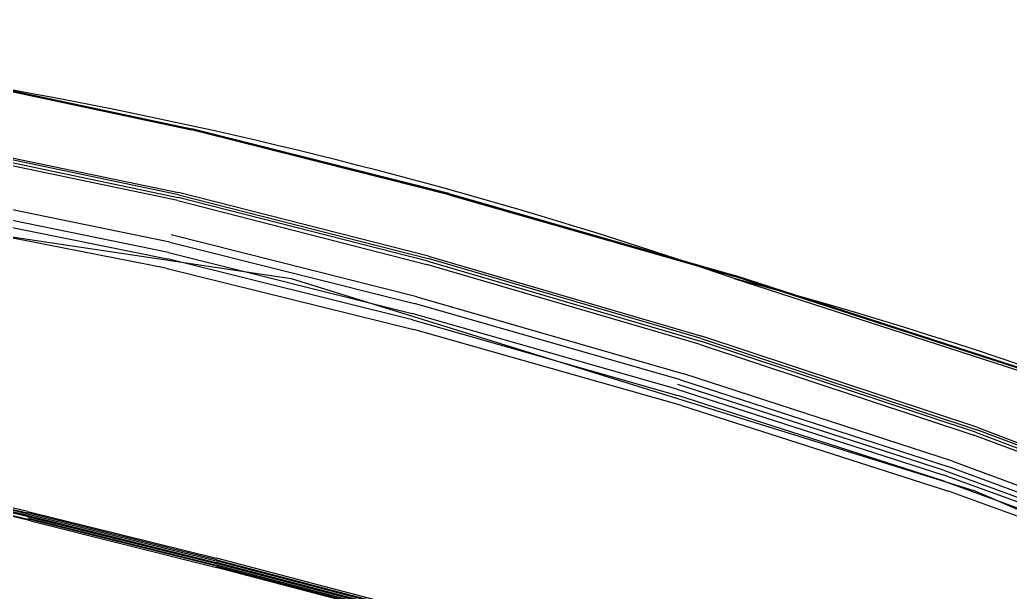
# Model space of a CAD drawing. Extents: x 526875 to 527530, y 3493038 to 3493574.
# Drawn here: x 527111.441 to 527113.572, y 3493325.345 to 3493326.577 of the extents above; entities that cross this region are included whole.
import ezdxf

# ---------------------------------------------------------------- set-up
doc = ezdxf.new("R2010")
doc.units = 0
doc.header["$LTSCALE"] = 2
doc.layers.get('0').update_dxf_attribs({"linetype": 'CONTINUOUS'})
doc.layers.add('L-WATER水景', color=5, linetype='CONTINUOUS')
doc.layers.add('W-_BOLLARD系船栓', color=4, linetype='CONTINUOUS')

# ---------------------------------------------------------------- blocks, each defined once
blk = doc.blocks.new('$matou$00000056')
at = {"color": 0, "linetype": 'Continuous'}
for p, q in [((-3785.7, -1006.3, 0), (-4141.7, -894, 0)), ((-4140.3, -892.1, 0), (-3785.8, -1004, 0)), ((-4144.7, -902.6, 0), (-3785.5, -1015.8, 0)), ((-3785.7, -1017.8, 0), (-4144.6, -904.8, 0)), ((-4144.6, -907.5, 0), (-3785.8, -1020.3, 0)), ((-4144.5, -899.7, 0), (-3785.3, -1012.9, 0)), ((-3785.2, -1011.8, 0), (-4144.3, -898.6, 0)), ((-4143.9, -897.6, 0), (-3785.3, -1010.7, 0)), ((-4142.7, -895.4, 0), (-3785.6, -1008.1, 0)), ((-5191.2, -996, 0), (-4835.4, -1153.1, 0)), ((-3518.5, -1084.5, 0), (-3785.8, -1004, 0)), ((-3785.7, -1006.3, 0), (-3516.9, -1087, 0)), ((-3515.6, -1089.1, 0), (-3785.6, -1008.1, 0)), ((-4828.6, -1171.3, 0), (-5184.9, -1013.3, 0)), ((-3514.2, -1101, 0), (-3785.8, -1020.3, 0)), ((-3785.7, -1017.8, 0), (-3513.9, -1098.8, 0)), ((-3513.4, -1097, 0), (-3785.5, -1015.8, 0)), ((-3513.6, -1092, 0), (-3785.3, -1010.7, 0)), ((-3513, -1094.3, 0), (-3785.3, -1012.9, 0)), ((-3785.2, -1011.8, 0), (-3513.1, -1093.1, 0)), ((-5193.4, -1036.7, 0), (-4834.1, -1197.5, 0)), ((-4829.1, -1190.4, 0), (-5187.1, -1030.7, 0)), ((-5183.9, -1023.9, 0), (-4826.9, -1182.7, 0)), ((-4840.7, -1207.2, 0), (-5201.8, -1044.8, 0)), ((-5246, -1092.9, 0), (-4875, -1263.9, 0)), ((-4873.3, -1259.6, 0), (-5243.6, -1089.1, 0)), ((-5240.2, -1084.5, 0), (-4870.8, -1254.4, 0)), ((-3518.5, -1084.5, 0), (-3324.3, -1139.3, 0)), ((-3321.4, -1142.1, 0), (-3516.9, -1087, 0)), ((-3513.6, -1092, 0), (-3315.4, -1147.3, 0)), ((-3314.5, -1148.5, 0), (-3513.1, -1093.1, 0)), ((-3513, -1094.3, 0), (-3314.2, -1149.6, 0)), ((-4876.2, -1267.8, 0), (-5247.9, -1096.5, 0)), ((-3514.2, -1101, 0), (-3315.9, -1155.8, 0)), ((-3315.4, -1153.8, 0), (-3513.9, -1098.8, 0)), ((-3513.4, -1097, 0), (-3314.8, -1152.2, 0)), ((-4450.8, -1302.1, 0), (-4835.4, -1153.1, 0)), ((-4828.6, -1171.3, 0), (-4445.5, -1320.1, 0)), ((-4829.1, -1190.4, 0), (-4445.5, -1340.1, 0)), ((-4444, -1331.8, 0), (-4826.9, -1182.7, 0)), ((-4840.7, -1207.2, 0), (-4453.9, -1359.3, 0)), ((-4449.1, -1348.2, 0), (-4834.1, -1197.5, 0)), ((-4478.2, -1422.8, 0), (-4875, -1263.9, 0)), ((-4873.3, -1259.6, 0), (-4477.1, -1418.2, 0)), ((-4475.5, -1412.7, 0), (-4870.8, -1254.4, 0)), ((-4876.2, -1267.8, 0), (-4478.9, -1426.9, 0)), ((-4450.8, -1302.1, 0), (-4065.9, -1434, 0)), ((-4063.7, -1451.4, 0), (-4445.5, -1320.1, 0)), ((-4444, -1331.8, 0), (-4063.3, -1462.9, 0)), ((-4449.1, -1348.2, 0), (-4066.5, -1480.6, 0)), ((-4069.6, -1492.8, 0), (-4453.9, -1359.3, 0)), ((-4950.2, -1369.8, 0), (-4525.8, -1536.4, 0)), ((-4525.7, -1536, 0), (-4949.7, -1369.8, 0)), ((-4949.1, -1368.7, 0), (-4525.5, -1534.5, 0)), ((-4524.6, -1531, 0), (-4947.3, -1365.5, 0)), ((-4084.7, -1556.8, 0), (-4477.1, -1418.2, 0)), ((-4475.5, -1412.7, 0), (-4083.7, -1551, 0)), ((-4085.7, -1565.5, 0), (-4478.9, -1426.9, 0)), ((-4478.2, -1422.8, 0), (-4085.4, -1561.5, 0)), ((-3709.2, -1539.6, 0), (-4065.9, -1434, 0)), ((-4063.7, -1451.4, 0), (-3711.2, -1556.6, 0)), ((-3712.5, -1568.1, 0), (-4063.3, -1462.9, 0)), ((-3714.5, -1586.6, 0), (-4066.5, -1480.6, 0)), ((-4069.6, -1492.8, 0), (-3716.4, -1599.6, 0)), ((-4114.1, -1676.4, 0), (-4525.5, -1534.5, 0)), ((-4114.3, -1678.5, 0), (-4525.8, -1536.4, 0)), ((-4525.7, -1536, 0), (-4114.2, -1677.9, 0)), ((-3709.2, -1539.6, 0), (-3408.9, -1609.7, 0)), ((-3726.1, -1671.7, 0), (-4085.4, -1561.5, 0)), ((-4084.7, -1556.8, 0), (-3725.8, -1667, 0)), ((-3725.2, -1661.1, 0), (-4083.7, -1551, 0)), ((-3416.1, -1627.1, 0), (-3711.2, -1556.6, 0)), ((-4085.7, -1565.5, 0), (-3726.3, -1675.6, 0)), ((-3712.5, -1568.1, 0), (-3419.5, -1638.9, 0)), ((-3714.5, -1586.6, 0), (-3421.1, -1658, 0)), ((-3725.2, -1661.1, 0), (-3429.6, -1734.6, 0)), ((-4114.1, -1676.4, 0), (-3744.1, -1788.2, 0)), ((-3430.3, -1749.1, 0), (-3726.3, -1675.6, 0)), ((-3726.1, -1671.7, 0), (-3430.1, -1745.2, 0)), ((-3429.9, -1740.6, 0), (-3725.8, -1667, 0)), ((-4114.3, -1678.5, 0), (-3744.3, -1790.3, 0)), ((-3744.2, -1789.7, 0), (-4114.2, -1677.9, 0)), ((-3444.9, -1866.2, 0), (-3744.3, -1790.3, 0)), ((-3744.2, -1789.7, 0), (-3444.7, -1865.5, 0)), ((-3444.6, -1864, 0), (-3744.1, -1788.2, 0))]:
    blk.add_line(p, q, dxfattribs=at)
at = {"layer": 'W-_BOLLARD系船栓', "elevation": 0}
blk.add_lwpolyline([(-6727, -15.1, 0.047361), (-6712.2, -120.4, 0.071059), (-6549.7, -364.2, 0.106743), (-4524.6, -1531, 0.083644), (-2645.5, -1972.5, -0.010282), (5565.9, -2012.7, -0.041262), (6105.1, -1863.2, 0.304271), (6623.1, -1179.8, 0.082265), (6714.7, -654.3), (6727, 59.7), (6714.7, 773.7, 0.082265), (6623.1, 1299.2, 0.256696), (6105.1, 1839.6, 0.028009), (5545.4, 1985.1, 0.02503), (-2645.5, 1949, 0.085737), (-4525.7, 1505.9, 0.098082), (-6474.2, 408.5, 0.055987), (-6646.5, 216.4, 0.167612), (-6727, -15.1)], format="xyb", dxfattribs=at)
at = {"layer": 'W-_BOLLARD系船栓'}
blk.add_polyline3d([(5088.8, -1650.5, 0), (-2711.5, -1650.5, 0), (-2777.7, -1716.7, 0), (-3888.8, -1523.1, 0), (-4872.8, -1154.3, 0), (-5607.3, -767.5, 0), (-6268.5, -180.6, 0), (-6288.7, -6.3, 0), (-6288.7, -6.3, 0), (-6008.4, 521.3, 0), (-5510.5, 847.1, 0), (-4700.5, 1239.2, 0), (-3649.3, 1581.8, 0), (-2775.2, 1713.1, 0), (-2711.7, 1595.4, 0), (-581, 1668.7, 0)], dxfattribs=at)

msp = doc.modelspace()

# ---------------------------------------------------------------- block references
at = {"layer": 'L-WATER水景', "color": 8, "lineweight": 0, "xscale": 0.0015, "yscale": 0.0012, "zscale": 0.001291236534000011, "rotation": 179.4533750334647}
msp.add_blockref('$matou$00000056', (527106.174, 3493324.2478), dxfattribs=at)

doc.saveas('drawing.dxf')
